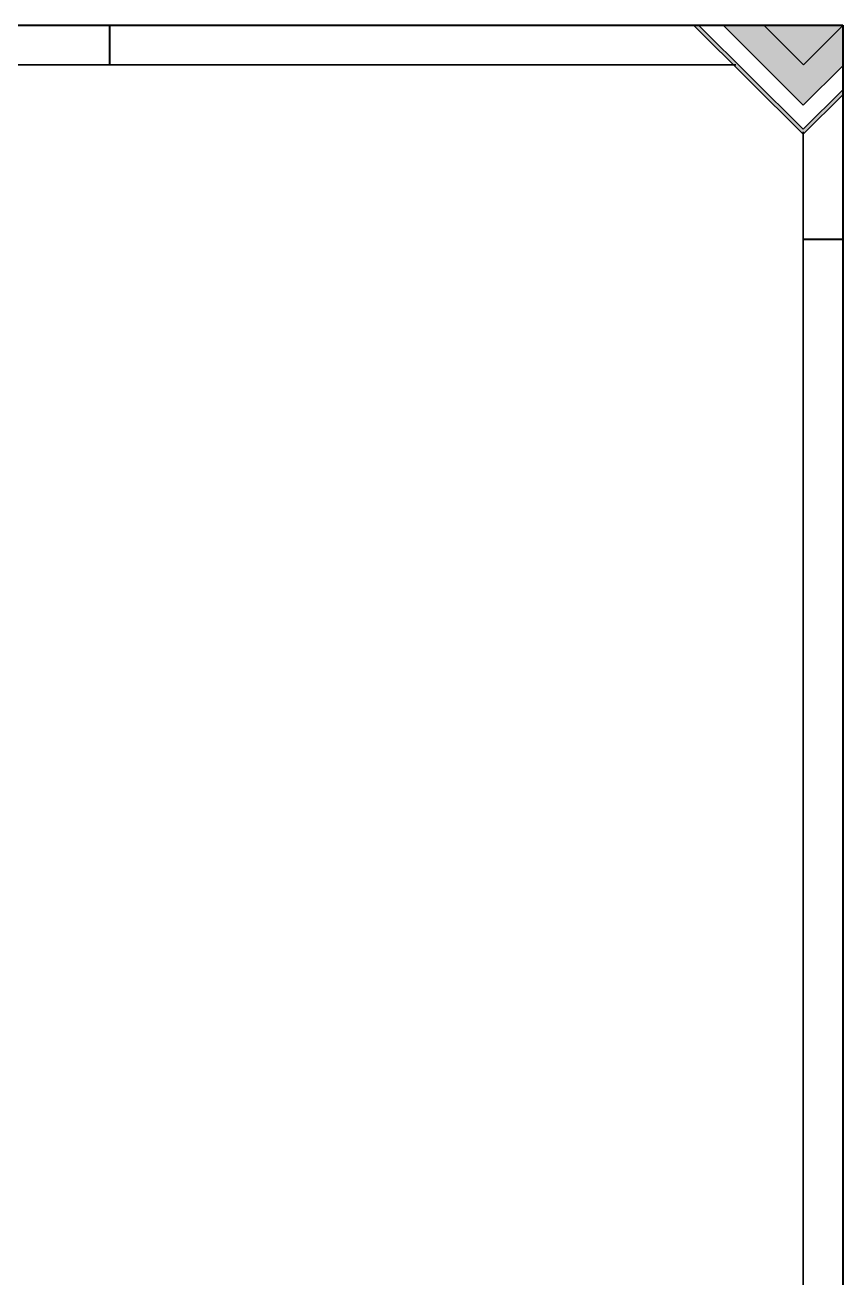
# Model space of a CAD drawing. Extents: x -9556 to -2786, y 930 to 5130.
# Drawn here: x -4232 to -2786, y 2915 to 5130 of the extents above; entities that cross this region are included whole.
import ezdxf

# ---------------------------------------------------------------- set-up
doc = ezdxf.new("R2010")
doc.units = 0
doc.layers.add('FOLHA', color=255, linetype='Continuous', lineweight=40)
doc.layers.add('Folhas', color=255, linetype='Continuous', lineweight=9)

msp = doc.modelspace()

# ---------------------------------------------------------------- hatches: boundary and pattern name
h = msp.add_hatch(color=30)
h.dxf.hatch_style = 1
h.paths.add_polyline_path([(-3050.54, 5130.12), (-3041.79, 5130.12), (-2856.35, 4946.05), (-2786.27, 5015.68), (-2786.27, 5006.98), (-2856.34, 4937.36)])
h = msp.add_hatch(color=18)
h.dxf.hatch_style = 1
h.paths.add_polyline_path([(-2998.23, 5130.12), (-2926.3, 5130.12), (-2856.23, 5060.05), (-2786.27, 5129.56), (-2786.27, 5057.86), (-2856.34, 4988.24)])
h = msp.add_hatch(color=30)
h.dxf.hatch_style = 1
h.paths.add_polyline_path([(-2926.3, 5130.12), (-2786.27, 5130.12), (-2786.27, 5129.56), (-2856.23, 5060.05)])

# ---------------------------------------------------------------- linework, layer by layer
at = {"color": 30}
for points in [[(-2786.27, 5006.98), (-2856.34, 4937.36), (-3050.54, 5130.12)], [(-2786.27, 5015.68), (-2856.35, 4946.05), (-3041.79, 5130.12)], [(-2998.23, 5130.12), (-2856.34, 4988.24), (-2786.27, 5057.86)], [(-2926.3, 5130.12), (-2856.23, 5060.05), (-2786.27, 5129.56)]]:
    msp.add_lwpolyline(points, dxfattribs=at)
at = {"layer": 'FOLHA'}
for p, q in [((-4082.59, 5130.12), (-4082.59, 5060.05)), ((-2786.27, 4751.14), (-2856.34, 4751.14))]:
    msp.add_line(p, q, dxfattribs=at)
msp.add_lwpolyline([(-2786.27, 5130.12), (-2786.27, 930.12), (-9555.98, 930.12), (-9555.98, 5130.12)], close=True, dxfattribs=at)
at = {"layer": 'Folhas', "color": 30, "const_width": 3}
for points in [[(-2975.57, 1000.19), (-9380.8, 1000.19), (-9380.8, 5060.05), (-2975.57, 5060.05)], [(-2856.34, 4941.71), (-2856.34, 1118.54)]]:
    msp.add_lwpolyline(points, dxfattribs=at)

doc.saveas('drawing.dxf')
